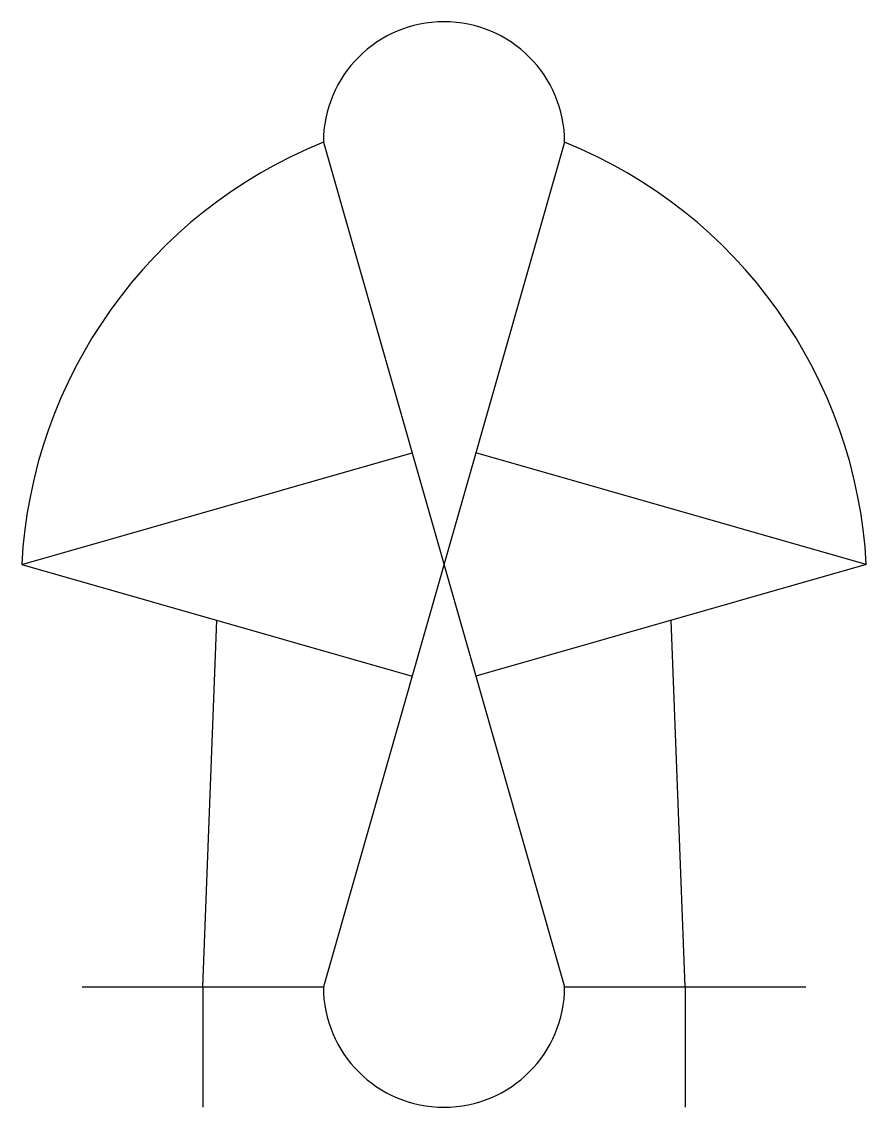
# Model space of a CAD drawing. Header units: inches. Extents: x -0.5 to 6.5, y -1 to 8.
import ezdxf

# ---------------------------------------------------------------- set-up
doc = ezdxf.new("R2010")
doc.units = ezdxf.units.IN

# ---------------------------------------------------------------- blocks, each defined once
blk = doc.blocks.new('*U1')
blk.add_line((1, 1), (1, -1))
blk = doc.blocks.new('*U2')
at = {"color": 0, "linetype": 'ByBlock', "lineweight": -2, "transparency": 16777216, "rotation": 90}
blk.add_blockref('*U1', (5, -1), dxfattribs=at)

msp = doc.modelspace()

# ---------------------------------------------------------------- linework, layer by layer
for p, q in [((2, 7), (4, 0)), ((4, 7), (2, 0)), ((-0.5, 3.5), (2.7358, 4.4245)), ((6.5, 3.5), (3.2642, 4.4245)), ((-0.5, 3.5), (2.7358, 2.5755)), ((6.5, 3.5), (3.2642, 2.5755)), ((1, 0), (1.1179, 3.0377)), ((5, 0), (4.8821, 3.0377)), ((0, 0), (2, 0)), ((1, 0), (1, -1)), ((5, 0), (5, -1))]:
    msp.add_line(p, q)
for centre, radius, start, end in [((3, 7), 1, 0, 180), ((3.4945, 3.2897), 4, 111.93883, 176.98581), ((2.5055, 3.2897), 4, 3.01419, 68.06117), ((3, 0), 1, 180, 0)]:
    msp.add_arc(centre, radius, start, end)

# ---------------------------------------------------------------- block references
msp.add_blockref('*U2', (0, 0))

doc.saveas('drawing.dxf')
